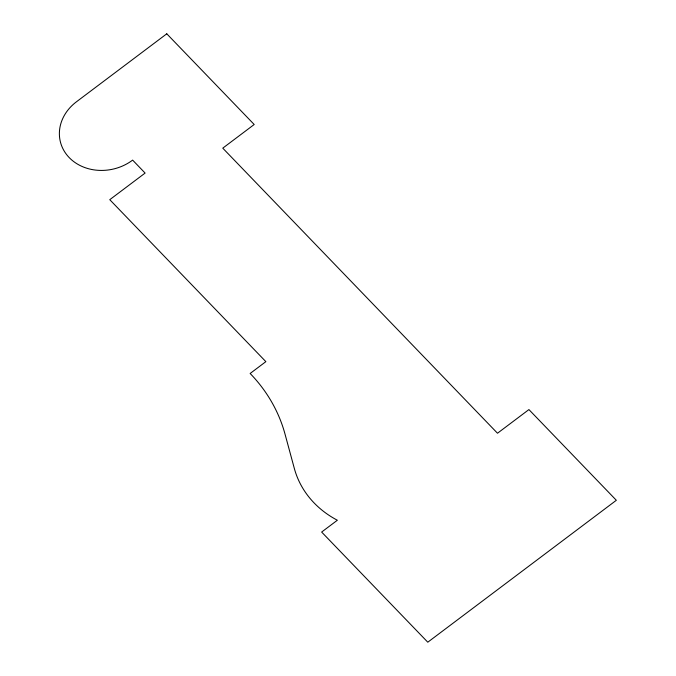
<?xml version="1.0" encoding="UTF-8"?>
<svg xmlns="http://www.w3.org/2000/svg" width="676" height="676" viewBox="0 0 676 676"><rect width="100%" height="100%" fill="white"/><g stroke="black" fill="none" stroke-linecap="round" stroke-linejoin="round"><path stroke-width="1.01" d="M166.778 33.8L76.43 101.806A45.478 39.107 -13.4 0 0 69.18 157.567A45.478 39.107 -13.4 0 0 132.631 160.111L145.112 173.073L109.766 199.682L265.862 361.652L250.145 373.482A182.469 156.891 -13.4 0 1 285.044 434.178L294.347 468.493A103.85 89.3 -13.4 0 0 337.358 520.233L321.641 532.054L427.79 642.2L616.335 500.282L528.919 409.58L497.494 433.232L222.767 148.154L254.193 124.502L166.778 33.8"/></g></svg>
